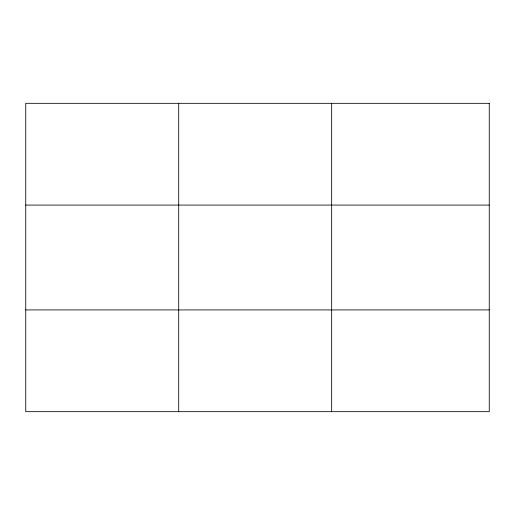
<?xml version="1.0" encoding="UTF-8"?>
<svg xmlns="http://www.w3.org/2000/svg" width="515" height="515" viewBox="0 0 515 515"><rect width="100%" height="100%" fill="white"/><g stroke="black" fill="none" stroke-linecap="round" stroke-linejoin="round"><path stroke-width="0.77" d="M178.705 411.678L178.705 103.322M331.66 411.678L331.66 103.322M25.75 205.079L489.25 205.079M25.75 309.921L489.25 309.921M489.25 103.322L489.25 411.678L25.75 411.678L25.75 103.322L489.25 103.322"/></g></svg>
